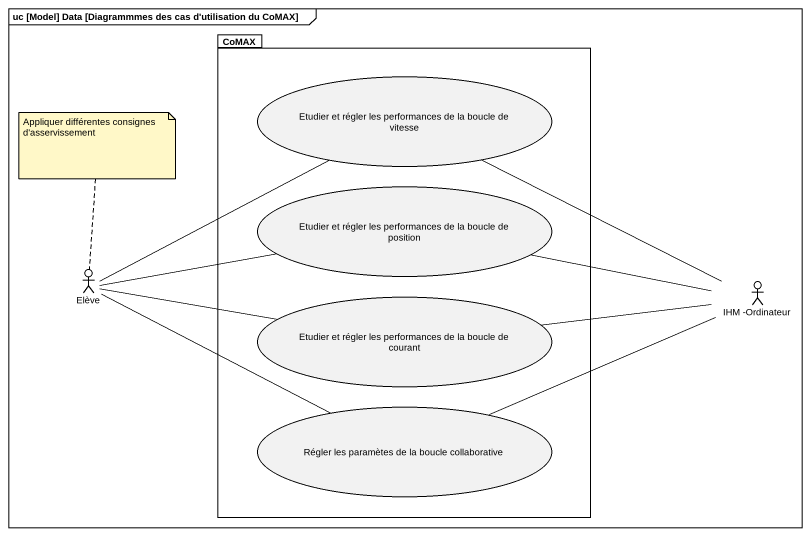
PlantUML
@startuml
mainframe uc [Model] Data [Diagrammmes des cas d'utilisation du CoMAX]
package CoMAX {
  usecase "Etudier et régler les performances de la boucle de vitesse" as Etudier_et_régler_les
  usecase "Etudier et régler les performances de la boucle de position" as Etudier_et_régler_les_2
  usecase "Etudier et régler les performances de la boucle de courant" as Etudier_et_régler_les_3
  usecase "Régler les paramètes de la boucle collaborative" as Régler_les_paramètes_de_la
}
actor Elève
actor "IHM -Ordinateur" as IHM_Ordinateur
Elève -right- Etudier_et_régler_les
Elève -right- Etudier_et_régler_les_2
Elève -right- Etudier_et_régler_les_3
Elève -right- Régler_les_paramètes_de_la
IHM_Ordinateur -left- Etudier_et_régler_les
IHM_Ordinateur -left- Etudier_et_régler_les_2
IHM_Ordinateur -left- Etudier_et_régler_les_3
IHM_Ordinateur -left- Régler_les_paramètes_de_la
note top of Elève : Appliquer différentes consignes d'asservissement
@enduml
